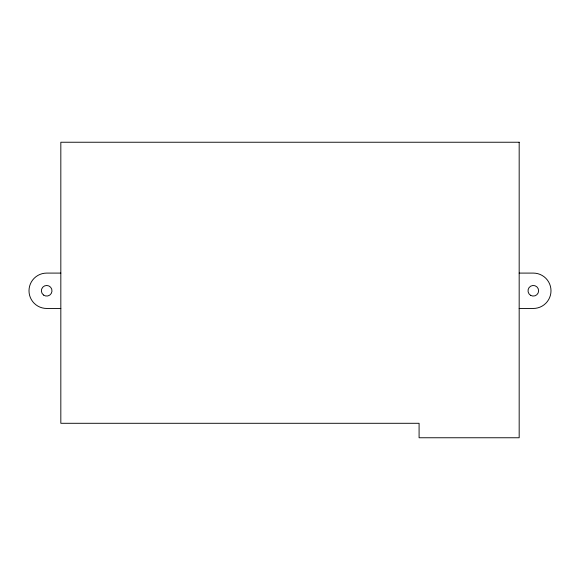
<?xml version="1.0" encoding="UTF-8"?>
<svg xmlns="http://www.w3.org/2000/svg" width="580" height="580" viewBox="0 0 580 580"><rect width="100%" height="100%" fill="white"/><g stroke="black" fill="none" stroke-linecap="round" stroke-linejoin="round"><path stroke-width="0.87" d="M60.828 273.093L46.683 273.093A17.683 17.683 0 0 0 29 290.776A17.683 17.683 0 0 0 46.683 308.458L60.828 308.458M519.173 273.093L533.317 273.093A17.683 17.683 0 0 1 551 290.776A17.683 17.683 0 0 1 533.317 308.458L519.173 308.458M519.173 142.238L60.828 142.238L60.828 423.291L419.086 423.291L419.086 437.762L519.173 437.762L519.173 142.238M43.558 295.06A5.307 5.307 0 0 0 51.961 291.334A5.307 5.307 0 0 0 44.529 285.925A5.307 5.307 0 0 0 43.558 295.06M530.664 295.365A5.307 5.307 0 0 0 538.624 290.776A5.307 5.307 0 0 0 530.664 286.179A5.307 5.307 0 0 0 530.664 295.365"/></g></svg>
